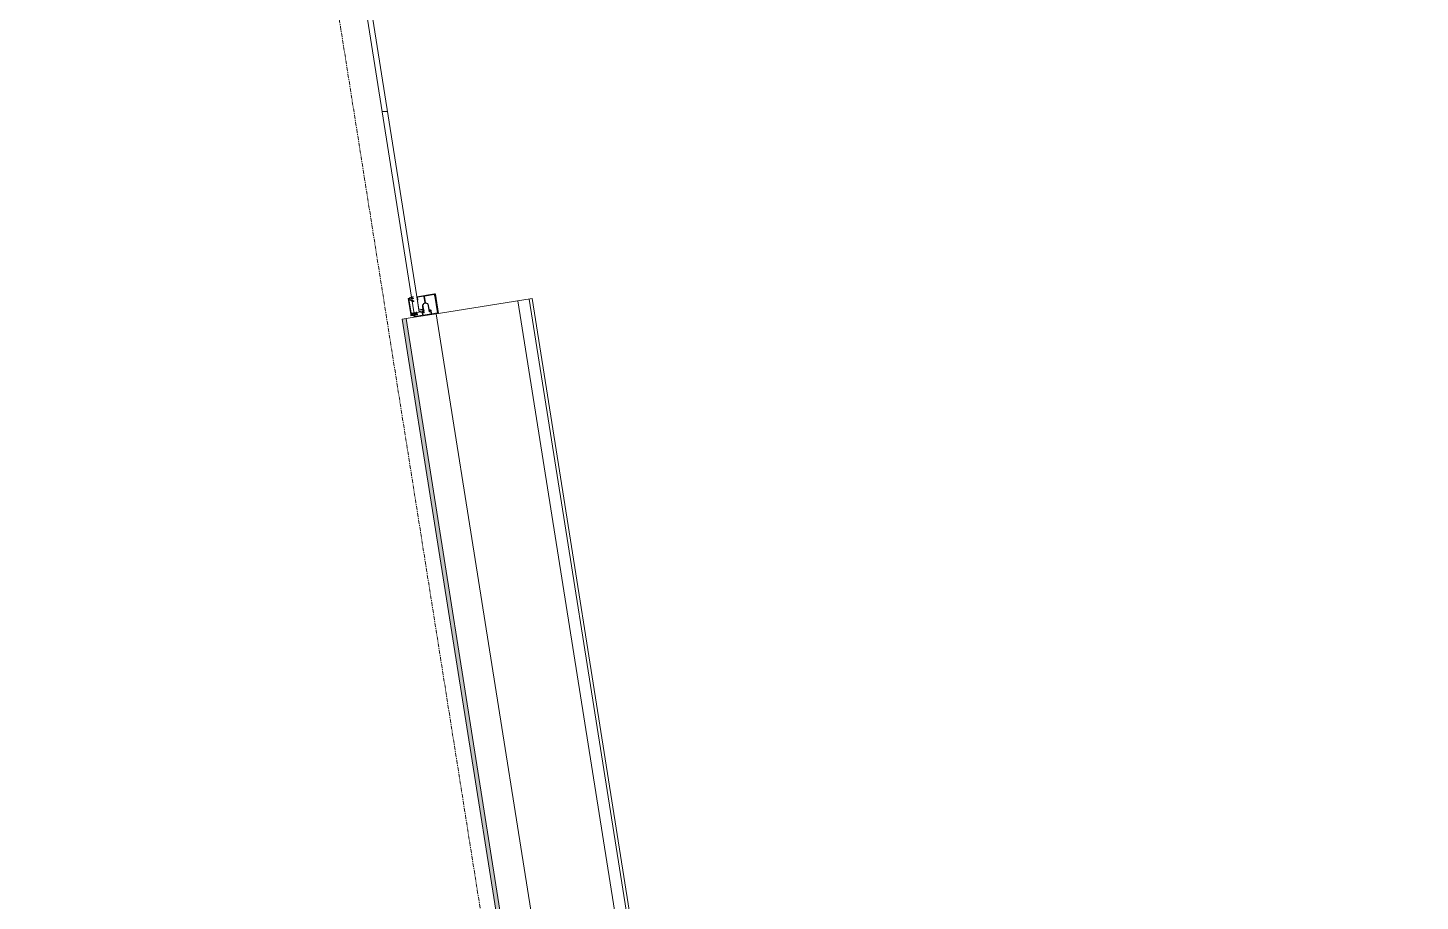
# Model space of a CAD drawing. Header units: millimetres. Extents: x -2355779 to -2216356, y 3874558 to 4068437.
# Drawn here: x -2237985 to -2233777, y 4047647 to 4050288 of the extents above; entities that cross this region are included whole.
import ezdxf

# ---------------------------------------------------------------- set-up
doc = ezdxf.new("R2010")
doc.units = ezdxf.units.MM
doc.linetypes.add('Grid Line', pattern=[21, 12, -3, 3, -3])
for name, color, linetype, lineweight in [('A-DETL-GENF', 92, 'Continuous', 5), ('A-GENM', 13, 'Continuous', 5), ('A-GLAZ-CURT', 52, 'Continuous', 5), ('A-GLAZ-CWMG', 51, 'Continuous', 5), ('A-WALL', 113, 'Continuous', 5), ('A-WALL-FNSH', 113, 'Continuous', 13), ('A-WALL-PATT', 111, 'Continuous', 13), ('S-GRID', 1, 'Continuous', 5)]:
    doc.layers.add(name, color=color, linetype=linetype, lineweight=lineweight)

# ---------------------------------------------------------------- blocks, each defined once
blk = doc.blocks.new('Rectangular Mullion - DPANMF BT1-1105306-GA - Part B 6m')
at = {"layer": 'A-DETL-GENF'}
for p, q in [((45.3, 67), (-13.3, 67)), ((-13.3, 67), (-13.3, -7.1)), ((-10.8, 46.4), (-10.8, 64.5)), ((-10.8, 64.5), (46, 64.5)), ((0.2, 46.4), (-10.8, 46.4)), ((-10.8, 20.4), (-10.8, 44.9)), ((-10.8, 44.9), (-1.3, 44.9)), ((-1.7, 42.1), (-4.2, 40.7)), ((-1.3, 44.9), (-1.3, 41.5)), ((0.2, 42.1), (0.2, 46.4)), ((1, 43.8), (1, 41.3)), ((2, 41.3), (2, 43.8)), ((46.7, 64.5), (41.7, 64.5)), ((41.7, 64.5), (41.7, 63)), ((41.7, 63), (45.2, 63)), ((45.2, 63), (45.2, 33.9)), ((46.7, 10.5), (46.7, 64.5)), ((-1.3, 20.4), (-10.8, 20.4)), ((-10.8, -5.4), (-10.8, 18.9)), ((-10.8, 18.9), (-1.3, 18.9)), ((-2, 4), (-7.8, 4)), ((-7.8, 4), (-7.8, -5.4)), ((-5.9, -14.3), (-5.9, 2.3)), ((-5.9, 2.3), (-3.3, 2.3)), ((-4.4, 0.6), (-4.4, -2.2)), ((-4.2, 23.6), (-1.7, 22.2)), ((-4, 40.1), (15.1, 40.1)), ((15.3, 24.1), (-4, 24.1)), ((-3.3, 2.3), (-3.3, -0.6)), ((-3.3, -1.6), (-3.3, 1.2)), ((-2, 0.1), (-2, 4)), ((-1.3, 22.5), (-1.3, 20.4)), ((-1.3, 18.9), (-1.3, 13.8)), ((-1.3, 13.8), (0.2, 13.8)), ((1, 41.3), (-0.9, 41.3)), ((-0.9, 22.9), (1, 22.9)), ((0.2, 13.8), (0.2, 22)), ((1, 22.9), (1, 20.4)), ((15, 41.3), (2, 41.3)), ((2, 20.4), (2, 22.9)), ((2, 22.9), (15.3, 22.9)), ((44.2, 32.9), (25.4, 32.9)), ((25.4, 31.4), (44.2, 31.4)), ((45.2, 12), (36.7, 12)), ((36.7, 12), (36.7, 10.5)), ((36.7, 10.5), (46.7, 10.5)), ((45.2, 30.4), (45.2, 12)), ((-13.3, -7.1), (-7.8, -7.1)), ((-7.8, -5.4), (-10.8, -5.4)), ((-7.8, -7.1), (-7.8, -16.4)), ((-7.8, -16.4), (-2.3, -16.4)), ((-4.2, -14.3), (-5.9, -14.3)), ((-4.4, -2.2), (-3.7, -3.3)), ((-3.7, -3.3), (-3.7, -11.9)), ((-3.2, -12.4), (-1.6, -12.4)), ((-1.6, -12.4), (-2.4, -16.4)), ((-2.4, -16.4), (45.6, -16.4)), ((-2.3, -10.5), (-2.3, -2.4)), ((-2.3, -16.4), (-2.3, -12.7)), ((-0.7, -11), (-1.8, -11)), ((0, -14.4), (0, -11.7)), ((44.1, -14.4), (0, -14.4)), ((43.6, -0.7), (41.5, -5.9)), ((43.1, -6.3), (44.2, -0.9)), ((43.4, -11.6), (43.4, -10.5)), ((43.4, -10.5), (45.6, -10.5)), ((45.8, -6.3), (43.7, -6.9)), ((45.6, -10.5), (44.1, -10.5)), ((44.1, -10.5), (44.1, -14.4)), ((45.6, -16.4), (45.6, -10.5)), ((45.6, -10.5), (45.6, -12.3)), ((48, -0.4), (45.8, -6.3))]:
    blk.add_line(p, q, dxfattribs=at)
for centre, radius, start, end in [((1.5, 43.8), 0.5, 360, 180), ((-4, 40.4), 0.3, 120, 270), ((-4, 23.8), 0.3, 90, 240), ((-2.8, 0.1), 0.834, 236.0388, 360), ((1.5, 20.4), 0.5, 180, 360), ((15.3, 32.1), 9.2, 9.8791, 91.6261), ((15.3, 32.1), 8, 270, 91.7438), ((15.3, 32.1), 9.2, 270, 350.121), ((25.4, 33.9), 1, 189.8791, 270), ((25.4, 30.4), 1, 90, 170.121), ((44.2, 33.9), 1, 270, 0), ((44.2, 30.4), 1, 0, 90), ((-4.2, -13.8), 0.5, 270, 360), ((-3.2, -11.9), 0.5, 180, 270), ((-1.8, -10.5), 0.5, 180, 270), ((-0.7, -11.7), 0.7, 360, 90), ((34.7, -0.9), 0.4, 40.5832, 186.9264), ((45.9, -0.3), 11.6, 183.4449, 257.2858), ((81.5, 37), 59.8, 218.9937, 226.1468), ((40.7, -5.5), 0.88, 222.5702, 338.0118), ((43.6, -6.4), 0.48, 168.5298, 286.4274), ((43.9, -0.8), 0.32, 348.5298, 158.0118), ((44.3, -9.7), 3.39, 323.7277, 346.2387), ((9.6, -1.2), 39.1, 346.2387, 0.9519), ((48.3, -0.5), 0.4, 353.5953, 160.3625)]:
    blk.add_arc(centre, radius, start, end, dxfattribs=at)
for points, knots in [([(-0.9, 41.3), (-1, 41.4), (-1.1, 41.6), (-1.2, 41.8), (-1.3, 42), (-1.5, 42.2), (-1.6, 42.2), (-1.7, 42.1)], [0, 0, 0, 0, 0.125, 0.25, 0.375, 0.625, 1, 1, 1, 1]), ([(46, 64.5), (46, 64.5), (46.1, 64.5), (46.3, 64.6), (46.4, 64.7), (46.4, 64.9), (46.4, 65.2), (46.3, 65.4), (46.2, 65.8), (46, 66.1), (45.8, 66.5), (45.7, 66.6), (45.6, 66.8), (45.5, 67), (45.4, 67), (45.3, 67)], [0, 0, 0, 0, 0.041667, 0.104167, 0.177083, 0.239583, 0.333333, 0.416667, 0.5, 0.666667, 0.729167, 0.791667, 0.84375, 0.90625, 1, 1, 1, 1]), ([(-3.3, 1.2), (-3.3, 1.2), (-3.3, 1.3), (-3.6, 1.4), (-3.9, 1.4), (-4.2, 1.2), (-4.3, 1), (-4.4, 0.7), (-4.4, 0.6)], [0, 0, 0, 0, 0.125, 0.25, 0.5, 0.666667, 0.833333, 1, 1, 1, 1]), ([(-1.7, 22.2), (-1.7, 22.1), (-1.6, 22.1), (-1.4, 22.2), (-1.2, 22.5), (-1.1, 22.7), (-1, 22.9), (-0.9, 22.9)], [0, 0, 0, 0, 0.25, 0.5, 0.75, 0.875, 1, 1, 1, 1]), ([(-1.3, 41.5), (-1.3, 41.5), (-1.2, 41.3), (-1.1, 41.2), (-0.9, 41.2), (-0.7, 41.3), (-0.5, 41.4), (-0.3, 41.5), (-0.1, 41.6), (0, 41.7), (0.2, 41.9), (0.2, 42), (0.2, 42.1)], [0, 0, 0, 0, 0.083333, 0.1875, 0.291667, 0.375, 0.458333, 0.583333, 0.666667, 0.75, 0.875, 1, 1, 1, 1]), ([(0.2, 22), (0.2, 22.2), (0, 22.4), (-0.3, 22.6), (-0.5, 22.7), (-0.6, 22.7), (-0.8, 22.8), (-1, 22.8), (-1.2, 22.8), (-1.3, 22.7), (-1.3, 22.5)], [0, 0, 0, 0, 0.333333, 0.416667, 0.5, 0.583333, 0.666667, 0.75, 0.84375, 1, 1, 1, 1]), ([(-2.3, -12.7), (-2.3, -12.6), (-2.3, -12.5), (-2.5, -12.4), (-2.7, -12.5), (-2.9, -12.7), (-3.1, -12.9), (-3.3, -13), (-3.4, -13.2), (-3.5, -13.3), (-3.6, -13.4), (-3.7, -13.6), (-3.7, -13.8), (-3.7, -13.8)], [0, 0, 0, 0, 0.072917, 0.1875, 0.291667, 0.5, 0.583333, 0.666667, 0.729167, 0.791667, 0.854167, 0.916667, 1, 1, 1, 1]), ([(-2.3, -2.4), (-2.3, -2.3), (-2.3, -2.2), (-2.4, -2), (-2.5, -1.8), (-2.6, -1.7), (-2.8, -1.7), (-3, -1.6), (-3.2, -1.6), (-3.3, -1.6)], [0, 0, 0, 0, 0.111111, 0.222222, 0.333333, 0.444444, 0.555556, 0.708333, 1, 1, 1, 1]), ([(45.6, -12.3), (45.6, -12.3), (45.7, -12.5), (45.8, -12.5), (46, -12.5), (46.4, -12.4), (46.8, -12.1), (47, -11.8), (47, -11.7)], [0, 0, 0, 0, 0.147059, 0.294118, 0.411765, 0.588235, 0.823529, 1, 1, 1, 1])]:
    blk.add_open_spline(points, degree=3, knots=knots, dxfattribs=at)
blk = doc.blocks.new('Rectangular Mullion - Frame_Framed Facade_Danpal_DPANMF BT1-2873973-GA - Part B 6m')
at = {"layer": 'A-GLAZ-CWMG'}
for p, q in [((-60, 57), (-60, 54.5)), ((-60, 0.5), (-13.3, 0.5)), ((-13.3, 0.5), (-13.3, -24.4)), ((-57.4, -20.5), (-58.9, -20.5)), ((-58.9, -20.5), (-58.9, -26.4)), ((-57.4, -24.4), (-57.4, -20.5)), ((-10.9, -26.4), (-5.5, -26.4)), ((-5.5, -17.1), (0, -17.1)), ((-5.5, -26.4), (-5.5, -17.1))]:
    blk.add_line(p, q, dxfattribs=at)
blk = doc.blocks.new('MulticellPanel_Polycarbonate_Danpal_1040w - Grey-V92-GA - Part B 6m')
at = {"layer": 'A-GENM'}
h = blk.add_hatch(dxfattribs=at)
h.set_pattern_fill('FP_52', color=256, style=0, pattern_type=2)
h.set_pattern_definition([(270, (0, 0.5), (-15, -9e-16), [])])
h.paths.add_polyline_path([(-519.4, 7.2), (-518.7, 5.4), (-519.2, 6.9)])
h.paths.add_polyline_path([(-518.8, 8.5), (-518.2, 10.7), (-518.6, 9.5)])
h.paths.add_polyline_path([(512.8, -0.9), (514.6, 0.6), (513.1, -0.4)])
for p, q in [((520, 9.4), (520, 13)), ((520, 13), (520, 9.4)), ((515, -6.4), (512.5, -6)), ((512.5, -6), (515, -10.9)), ((515, -10.9), (512.5, -6)), ((512.5, -6), (515, -6.4)), ((515, -10.9), (512.5, -10.5)), ((512.5, -10.5), (514.4, -14.2)), ((514.4, -14.2), (512.5, -10.5)), ((512.5, -10.5), (515, -10.9)), ((515.7, -15), (518.5, -15)), ((518.5, -15), (515.7, -15))]:
    blk.add_line(p, q, dxfattribs=at)
for centre, radius, start, end in [((-517, 13), 3, 105, 165), ((-517, 13), 3, 105, 165), ((-520, 8.2), 1.2, 15, 74.9998), ((-520, 8.2), 1.2, 15, 74.9998), ((-520, 8.2), 1.2, 285.0002, 330.0001), ((-520, 8.2), 1.2, 285.0002, 330.0001), ((517, 13), 3, 360, 75), ((517, 13), 3, 0, 75), ((520, 8.2), 1.2, 195, 239.9999), ((520, 8.2), 1.2, 195, 239.9999), ((520, 8.2), 1.2, 90.0002, 150.0001), ((520, 8.2), 1.2, 90.0002, 150.0001), ((-511.1, -2), 2, 90, 131.2718), ((-511.1, -2), 2, 90, 131.2718), ((511.1, -2), 2, 21.2136, 76.2427), ((511.1, -2), 2, 34.9709, 76.2427), ((515.7, -13.5), 1.5, 206.8391, 270), ((515.7, -13.5), 1.5, 206.8391, 270), ((518.5, -13.5), 1.5, 270, 0), ((518.5, -13.5), 1.5, 270, 0), ((520, -3.2), 1.2, 195, 239.9999), ((520, -3.2), 1.2, 195, 239.9999), ((520, -3.2), 1.2, 135.0001, 150.0001), ((520, -3.2), 1.2, 135.0001, 150.0001)]:
    blk.add_arc(centre, radius, start, end, dxfattribs=at)
blk = doc.blocks.new('MulticellPanel_Polycarbonate_Danpal_1040w - Grey-V94-GA - Part B 6m')
at = {"layer": 'A-GENM'}
h = blk.add_hatch(dxfattribs=at)
h.set_pattern_fill('FP_86', color=256, style=0, pattern_type=2)
h.set_pattern_definition([(351, (-4350014.7, -1575770.8), (125.14757, 790.15067), []), (81, (-4350014.7, -1575770.8), (-790.15067, 125.14757), [])])
h.paths.add_polyline_path([(-513, -1.3), (-518.8, -3.2), (-515, -6.4)])
h.paths.add_polyline_path([(-520, 7), (-520, -2.1), (-513, -1.3)])
h.paths.add_polyline_path([(-518.8, 8.2), (-511.1, 0), (511.1, 0), (518.8, 8.2), (517, 16), (-517, 16)])
h.paths.add_polyline_path([(-520, -4.4), (-518.8, -12.9), (-515, -10.9), (-515, -6.4)])
h.paths.add_polyline_path([(513, -1.3), (515, -6.4), (518.8, -3.2)])
h.paths.add_polyline_path([(513, -1.3), (520, -2.1), (520, 7)])
h.paths.add_polyline_path([(515, -6.4), (515, -10.9), (520, -13.5), (520, -4.4)])
for p, q in [((-520, 13), (-520, 9.4)), ((-520, 7), (-520, -2.1)), ((517, 16), (-517, 16)), ((520, 9.4), (520, 13)), ((520, -2.1), (520, 7)), ((-520, -4.4), (-520, -13.3)), ((-518.5, -15), (-515.7, -15)), ((-515, -6.4), (-513, -1.3)), ((-515, -10.9), (-512.5, -6)), ((-512.5, -6), (-515, -6.4)), ((-512.5, -10.5), (-515, -10.9)), ((-513.9, -13.3), (-512.5, -10.5)), ((-511.1, 0), (511.1, 0)), ((515, -6.4), (512.5, -6)), ((512.5, -6), (515, -10.9)), ((515, -10.9), (512.5, -10.5)), ((512.5, -10.5), (514.4, -14.2)), ((513, -1.3), (515, -6.4)), ((515.7, -15), (518.5, -15)), ((520, -13.5), (520, -4.4))]:
    blk.add_line(p, q, dxfattribs=at)
for centre, radius, start, end in [((-517, 13), 3, 90, 180), ((-520, 8.2), 1.2, 270.0002, 89.9998), ((517, 13), 3, 360, 90), ((520, 8.2), 1.2, 90.0002, 269.9998), ((-520, -3.2), 1.2, 270.0002, 89.9998), ((-518.5, -13.5), 1.5, 225, 270), ((-515.7, -13.5), 1.5, 270, 333.1609), ((-511.1, -2), 2, 90, 158.7864), ((511.1, -2), 2, 21.2136, 90), ((515.7, -13.5), 1.5, 206.8391, 270), ((518.5, -13.5), 1.5, 270, 0), ((520, -3.2), 1.2, 90.0002, 269.9998)]:
    blk.add_arc(centre, radius, start, end, dxfattribs=at)

msp = doc.modelspace()

# ---------------------------------------------------------------- hatches: boundary and pattern name
at = {"layer": 'A-WALL-PATT', "lineweight": 5}
h = msp.add_hatch(dxfattribs=at)
h.set_pattern_fill('FP_3', color=256, style=0, pattern_type=2)
h.set_pattern_definition([(0, (0, 0), (812.8, 203.2), [67.056, -542.544, 67.056, -542.544, -3251.2]), (0, (0, 0), (812.8, 203.2), [-1219.2, 67.056, -1152.144, 67.056, -542.544, -1422.4]), (0, (0, 0), (812.8, 203.2), [-3048, 67.056, -339.344, 67.056, -948.944]), (120, (304.8, 101.6), (-582.376362, 602.305448), [67.056, -542.544, 67.056, -542.544, -3251.2]), (120, (304.8, 101.6), (-582.376362, 602.305448), [-1219.2, 67.056, -1152.144, 67.056, -542.544, -1422.4]), (120, (304.8, 101.6), (-582.376362, 602.305448), [-3048, 67.056, -339.344, 67.056, -948.944]), (240, (406.4, 508), (-230.423638, -805.505448), [67.056, -542.544, 67.056, -542.544, -3251.2]), (240, (406.4, 508), (-230.423638, -805.505448), [-1219.2, 67.056, -1152.144, 67.056, -542.544, -1422.4]), (240, (406.4, 508), (-230.423638, -805.505448), [-3048, 67.056, -339.344, 67.056, -948.944])])
h.paths.add_polyline_path([(-2231430.8, 4015171.7), (-2231419, 4015173.6), (-2236841.5, 4049409.1), (-2236853.4, 4049407.2), (-2231858.2, 4017869.9)])

# ---------------------------------------------------------------- linework, layer by layer
at = {"layer": 'A-WALL', "color": 7, "lineweight": 13}
for p, q in [((-2236460.3, 4049469.5), (-2236743.8, 4049424.6)), ((-2231037.7, 4015234), (-2236460.3, 4049469.5)), ((-2231328.1, 4015188), (-2236750.7, 4049423.5))]:
    msp.add_line(p, q, dxfattribs=at)
at = {"layer": 'A-WALL'}
for p, q in [((-2231081.2, 4015227.1), (-2236503.8, 4049462.6)), ((-2231046.6, 4015232.6), (-2236469.2, 4049468.1)), ((-2231419, 4015173.6), (-2236841.5, 4049409.1))]:
    msp.add_line(p, q, dxfattribs=at)
at = {"layer": 'A-WALL', "color": 250}
msp.add_line((-2236816.9, 4049413), (-2236841.5, 4049409.1), dxfattribs=at)
at = {"layer": 'A-WALL-FNSH', "color": 250, "lineweight": 5}
for p, q in [((-2236841.5, 4049409.1), (-2236853.4, 4049407.2)), ((-2236853.4, 4049407.2), (-2231430.8, 4015171.7))]:
    msp.add_line(p, q, dxfattribs=at)
at = {"layer": 'S-GRID', "linetype": 'Grid Line'}
msp.add_line((-2229896.4, 4005189.8), (-2239387.9, 4065114.9), dxfattribs=at)

# ---------------------------------------------------------------- block references
at = {"layer": 'A-GENM', "rotation": 99.00029522341306}
msp.add_blockref('MulticellPanel_Polycarbonate_Danpal_1040w - Grey-V94-GA - Part B 6m', (-2236883.5, 4049942.4), dxfattribs=at)
at = {"layer": 'A-GLAZ-CURT', "rotation": 99.00029522341306}
msp.add_blockref('MulticellPanel_Polycarbonate_Danpal_1040w - Grey-V92-GA - Part B 6m', (-2236883.5, 4049942.4), dxfattribs=at)
at = {"layer": 'A-GLAZ-CWMG', "extrusion": (0, 0, -1), "rotation": 80.99970477658692}
msp.add_blockref('Rectangular Mullion - DPANMF BT1-1105306-GA - Part B 6m', (2236812, 4049427.2), dxfattribs=at)
at = {"layer": 'A-GLAZ-CWMG', "rotation": 279.0002952234131}
msp.add_blockref('Rectangular Mullion - Frame_Framed Facade_Danpal_DPANMF BT1-2873973-GA - Part B 6m', (-2236800.1, 4049415.7), dxfattribs=at)

doc.saveas('drawing.dxf')
